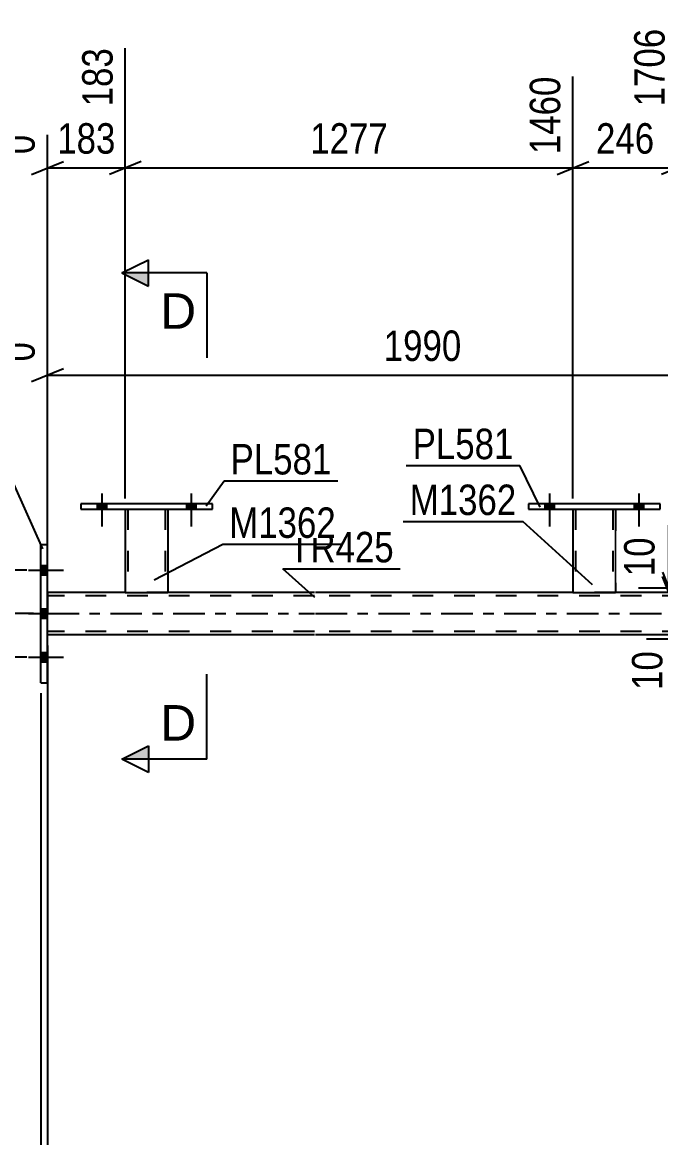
# Model space of a CAD drawing. Header units: millimetres. Extents: x -90 to 751, y -419 to 175.
# Drawn here: x -2.4 to 57.7, y -49.3 to 55.7 of the extents above; entities that cross this region are included whole.
import ezdxf

# ---------------------------------------------------------------- set-up
doc = ezdxf.new("R2010")
doc.units = ezdxf.units.MM
doc.linetypes.add('DXK_LINE_DOT2', pattern=[3.9198, 1.9599, -1.9599])
doc.linetypes.add('DXK_LINE_DOT3', pattern=[5.9187, 2.979, -0.9799, 0.9799, -0.9799])
doc.styles.add('Arial', font='ARIAL.TTF', dxfattribs={"height": 0.2})
doc.styles.add('Arial Narrow', font='ARIALN.TTF', dxfattribs={"height": 0.2})

# ---------------------------------------------------------------- blocks, each defined once
blk = doc.blocks.new('Bolt-814409720-3663 - 3614')
at = {"linetype": 'Continuous'}
for points in [[(46.83, 9.84), (47.71, 9.84), (47.71, 10.32), (46.83, 10.32)], [(55.23, 9.84), (56.11, 9.84), (56.11, 10.32), (55.23, 10.32)]]:
    blk.add_hatch(color=1, dxfattribs=at).paths.add_polyline_path(points)
at = {"color": 1, "linetype": 'Continuous'}
for p, q in [((47.27, 11.32), (47.27, 8.2)), ((55.67, 11.32), (55.67, 8.2)), ((46.83, 10.32), (46.83, 9.84)), ((47.71, 10.32), (47.71, 9.84)), ((55.23, 10.32), (55.23, 9.84)), ((56.11, 10.32), (56.11, 9.84))]:
    blk.add_line(p, q, dxfattribs=at)
blk = doc.blocks.new('Bolt-814409720-3664 - 3614')
at = {"linetype": 'Continuous'}
for points in [[(46.83, 9.84), (47.71, 9.84), (47.71, 10.32), (46.83, 10.32)], [(55.23, 9.84), (56.11, 9.84), (56.11, 10.32), (55.23, 10.32)]]:
    blk.add_hatch(color=1, dxfattribs=at).paths.add_polyline_path(points)
at = {"color": 1, "linetype": 'Continuous'}
for p, q in [((47.27, 11.32), (47.27, 8.2)), ((55.67, 11.32), (55.67, 8.2)), ((46.83, 10.32), (46.83, 9.84)), ((47.71, 10.32), (47.71, 9.84)), ((55.23, 10.32), (55.23, 9.84)), ((56.11, 10.32), (56.11, 9.84))]:
    blk.add_line(p, q, dxfattribs=at)
blk = doc.blocks.new('Part-814409720-3691 - 3614')
at = {"color": 2, "linetype": 'Continuous'}
for p, q in [((45.27, 10.32), (45.27, 9.84)), ((57.67, 10.32), (45.27, 10.32)), ((45.27, 9.84), (57.67, 9.84)), ((57.67, 9.84), (57.67, 10.32))]:
    blk.add_line(p, q, dxfattribs=at)
blk = doc.blocks.new('Part-814409720-3706 - 3614')
at = {"color": 2, "linetype": 'Continuous'}
for p, q in [((49.47, 9.84), (49.47, 2)), ((53.47, 9.84), (53.47, 2)), ((49.47, 2), (53.47, 2))]:
    blk.add_line(p, q, dxfattribs=at)
at = {"color": 7, "linetype": 'DXK_LINE_DOT2'}
for p, q in [((49.47, 9.84), (53.47, 9.84)), ((49.47, 9.84), (49.47, 9.84)), ((49.47, 9.84), (49.47, 9.84)), ((49.71, 9.84), (49.71, 2)), ((53.23, 9.84), (53.23, 2)), ((53.47, 9.84), (53.47, 9.84)), ((53.47, 9.84), (53.47, 9.84)), ((53.17, 2), (53.21, 2)), ((53.17, 2), (53.21, 2)), ((53.21, 2), (53.23, 2)), ((53.21, 2), (53.23, 2))]:
    blk.add_line(p, q, dxfattribs=at)
blk = doc.blocks.new('Bolt-814409720-4137 - 3614')
at = {"linetype": 'Continuous'}
for points in [[(4.69, 9.84), (5.57, 9.84), (5.57, 10.32), (4.69, 10.32)], [(13.09, 9.84), (13.97, 9.84), (13.97, 10.32), (13.09, 10.32)]]:
    blk.add_hatch(color=1, dxfattribs=at).paths.add_polyline_path(points)
at = {"color": 1, "linetype": 'Continuous'}
for p, q in [((5.13, 11.32), (5.13, 8.2)), ((13.53, 11.32), (13.53, 8.2)), ((4.69, 10.32), (4.69, 9.84)), ((5.57, 10.32), (5.57, 9.84)), ((13.09, 10.32), (13.09, 9.84)), ((13.97, 10.32), (13.97, 9.84))]:
    blk.add_line(p, q, dxfattribs=at)
blk = doc.blocks.new('Bolt-814409720-3846 - 3614')
at = {"linetype": 'Continuous'}
for points in [[(0, 3.66), (0, 4.54), (-0.64, 4.54), (-0.64, 3.66)], [(0, 3.66), (0, 4.54), (-0.64, 4.54), (-0.64, 3.66)], [(0, 3.66), (0, 4.54), (-0.64, 4.54), (-0.64, 3.66)], [(0, -0.44), (0, 0.44), (-0.64, 0.44), (-0.64, -0.44)], [(0, -0.44), (0, 0.44), (-0.64, 0.44), (-0.64, -0.44)], [(0, -4.54), (0, -3.66), (-0.64, -3.66), (-0.64, -4.54)], [(0, -4.54), (0, -3.66), (-0.64, -3.66), (-0.64, -4.54)], [(0, -4.54), (0, -3.66), (-0.64, -3.66), (-0.64, -4.54)]]:
    blk.add_hatch(color=1, dxfattribs=at).paths.add_polyline_path(points)
at = {"color": 1, "linetype": 'Continuous'}
for p, q in [((-0.64, 4.54), (0, 4.54)), ((-0.64, 4.54), (0, 4.54)), ((-0.64, 4.54), (0, 4.54)), ((-1.8, 4.1), (1.52, 4.1)), ((-1.8, 4.1), (1.52, 4.1)), ((-1.8, 4.1), (1.52, 4.1)), ((-0.64, 3.66), (0, 3.66)), ((-0.64, 3.66), (0, 3.66)), ((-0.64, 3.66), (0, 3.66)), ((-1.8, 0), (1.52, 0)), ((-1.8, 0), (1.52, 0)), ((-0.64, 0.44), (0, 0.44)), ((-0.64, 0.44), (0, 0.44)), ((-0.64, -0.44), (0, -0.44)), ((-0.64, -0.44), (0, -0.44)), ((-1.8, -4.1), (1.52, -4.1)), ((-1.8, -4.1), (1.52, -4.1)), ((-1.8, -4.1), (1.52, -4.1)), ((-0.64, -3.66), (0, -3.66)), ((-0.64, -3.66), (0, -3.66)), ((-0.64, -3.66), (0, -3.66)), ((-0.64, -4.54), (0, -4.54)), ((-0.64, -4.54), (0, -4.54)), ((-0.64, -4.54), (0, -4.54))]:
    blk.add_line(p, q, dxfattribs=at)
blk = doc.blocks.new('Part-814409720-3963 - 3614')
at = {"color": 2, "linetype": 'Continuous'}
for p, q in [((7.33, 2), (0, 2)), ((25.13, 2), (11.33, 2)), ((49.47, 2), (25.23, 2)), ((59.3, 2), (53.47, 2)), ((25.13, -2), (0, -2)), ((65.48, -2), (25.23, -2))]:
    blk.add_line(p, q, dxfattribs=at)
at = {"color": 7, "linetype": 'DXK_LINE_DOT2'}
for p, q in [((0, 2), (0, -2)), ((25.13, 1.68), (0, 1.68)), ((11.33, 2), (7.33, 2)), ((639.97, 1.68), (25.23, 1.68)), ((53.47, 2), (49.47, 2)), ((25.13, -1.68), (0, -1.68)), ((639.97, -1.68), (25.23, -1.68))]:
    blk.add_line(p, q, dxfattribs=at)
at = {"color": 7, "linetype": 'DXK_LINE_DOT3'}
for p, q in [((0, 0), (25.13, 0)), ((25.23, 0), (639.97, 0))]:
    blk.add_line(p, q, dxfattribs=at)
blk = doc.blocks.new('Part-814409720-4100 - 3614')
at = {"color": 2, "linetype": 'Continuous'}
for p, q in [((-0.64, -6.5), (-0.64, 6.5)), ((-0.64, 6.5), (0, 6.5)), ((0, -6.5), (0, 6.5)), ((-0.64, -6.5), (0, -6.5))]:
    blk.add_line(p, q, dxfattribs=at)
blk = doc.blocks.new('Part-814409720-4131 - 3614')
at = {"color": 2, "linetype": 'Continuous'}
for p, q in [((7.33, 9.84), (7.33, 2)), ((11.33, 9.84), (11.33, 2)), ((7.33, 2), (11.33, 2))]:
    blk.add_line(p, q, dxfattribs=at)
at = {"color": 7, "linetype": 'DXK_LINE_DOT2'}
for p, q in [((7.33, 9.84), (11.33, 9.84)), ((7.33, 9.84), (7.33, 9.84)), ((7.33, 9.84), (7.33, 9.84)), ((7.57, 9.84), (7.57, 2)), ((11.09, 9.84), (11.09, 2)), ((11.33, 9.84), (11.33, 9.84)), ((11.33, 9.84), (11.33, 9.84)), ((11.03, 2), (11.07, 2)), ((11.03, 2), (11.07, 2)), ((11.07, 2), (11.09, 2)), ((11.07, 2), (11.09, 2))]:
    blk.add_line(p, q, dxfattribs=at)
blk = doc.blocks.new('Part-814409720-4136 - 3614')
at = {"color": 2, "linetype": 'Continuous'}
for p, q in [((3.13, 10.32), (3.13, 9.84)), ((15.53, 10.32), (3.13, 10.32)), ((3.13, 9.84), (15.53, 9.84)), ((15.53, 9.84), (15.53, 10.32))]:
    blk.add_line(p, q, dxfattribs=at)
blk = doc.blocks.new('Bolt-814409720-4138 - 3614')
at = {"linetype": 'Continuous'}
for points in [[(4.69, 9.84), (5.57, 9.84), (5.57, 10.32), (4.69, 10.32)], [(13.09, 9.84), (13.97, 9.84), (13.97, 10.32), (13.09, 10.32)]]:
    blk.add_hatch(color=1, dxfattribs=at).paths.add_polyline_path(points)
at = {"color": 1, "linetype": 'Continuous'}
for p, q in [((5.13, 11.32), (5.13, 8.2)), ((13.53, 11.32), (13.53, 8.2)), ((4.69, 10.32), (4.69, 9.84)), ((5.57, 10.32), (5.57, 9.84)), ((13.09, 10.32), (13.09, 9.84)), ((13.97, 10.32), (13.97, 9.84))]:
    blk.add_line(p, q, dxfattribs=at)
blk = doc.blocks.new('StraightDimension-814409720-4501 - 3614')
at = {"color": 7, "linetype": 'Continuous'}
for p, q in [((-8.59, 1.5), (-7.39, -1.5)), ((-1.32, 0), (-10.84, 0)), ((-7.99, -4.1), (-7.99, 0)), ((-7.39, -5.6), (-8.59, -2.6)), ((-1.93, -4.1), (-10.84, -4.1)), ((-7.99, -4.1), (-7.99, -11.83)), ((-7.99, -4.1), (-7.99, -11.83))]:
    blk.add_line(p, q, dxfattribs=at)
at = {"color": 0}
blk.add_wipeout([(-8.74, -4.63), (-12.94, -4.63), (-12.94, -11.31), (-8.74, -11.31)], dxfattribs=at)
at = {"color": 3, "style": 'Arial Narrow'}
blk.add_text('103', height=2.863, rotation=90.0002, dxfattribs=at).set_placement((-9.34, -10.71))
blk = doc.blocks.new('StraightDimension-814409720-4511 - 3614')
at = {"color": 7, "linetype": 'Continuous'}
for p, q in [((-7.99, 4.1), (-7.99, 11.83)), ((-7.99, 4.1), (-7.99, 11.83)), ((-8.59, 5.6), (-7.39, 2.6)), ((-1.93, 4.1), (-10.84, 4.1)), ((-7.99, 0), (-7.99, 4.1)), ((-7.39, -1.5), (-8.59, 1.5)), ((-1.32, 0), (-10.84, 0))]:
    blk.add_line(p, q, dxfattribs=at)
at = {"color": 0}
blk.add_wipeout([(-8.74, 11.31), (-12.94, 11.31), (-12.94, 4.62), (-8.74, 4.62)], dxfattribs=at)
at = {"color": 3, "style": 'Arial Narrow'}
blk.add_text('103', height=2.863, rotation=90.0002, dxfattribs=at).set_placement((-9.34, 5.23))
blk = doc.blocks.new('StraightDimension-814409720-4585 - 3614')
at = {"color": 7, "linetype": 'Continuous'}
for p, q in [((70.64, -1), (70.64, 31.04)), ((0, 7.5), (0, 25.55)), ((1.5, 23.03), (-1.5, 21.83)), ((0, 22.43), (70.64, 22.43)), ((69.14, 21.83), (72.14, 23.03))]:
    blk.add_line(p, q, dxfattribs=at)
at = {"color": 0}
blk.add_wipeout([(39.58, 23.18), (39.58, 27.38), (31.06, 27.38), (31.06, 23.18)], dxfattribs=at)
at = {"color": 3, "style": 'Arial Narrow'}
blk.add_text('1990', height=2.863, dxfattribs=at).set_placement((31.66, 23.78))
at = {"color": 0, "linetype": 'Continuous'}
for points in [[(70.04, 31.64), (65.84, 31.64), (65.84, 23.13), (70.04, 23.13)], [(-0.6, 26.15), (-4.8, 26.15), (-4.8, 23.13), (-0.6, 23.13)]]:
    blk.add_wipeout(points, dxfattribs=at)
at = {"color": 3, "linetype": 'Continuous', "style": 'Arial Narrow'}
for s, height, p in [('1990', 2.863, (69.44, 23.73)), ('0', 2.86, (-1.2, 23.73))]:
    blk.add_text(s, height=height, rotation=90.0002, dxfattribs=at).set_placement(p)
blk = doc.blocks.new('StraightDimension-814409720-4910 - 3614')
at = {"color": 7, "linetype": 'Continuous'}
blk.add_line((-0.64, -7.5), (-0.64, -163.72), dxfattribs=at)
blk = doc.blocks.new('StraightDimension-814409720-5245 - 3614')
at = {"color": 7, "linetype": 'Continuous'}
blk.add_line((-1.64, 0), (-31.08, 0), dxfattribs=at)
blk = doc.blocks.new('StraightDimension-814409720-5293 - 3614')
at = {"color": 7, "linetype": 'Continuous'}
for p, q in [((58.64, -0.5), (59.84, -3.5)), ((59.84, -3.9), (58.64, -0.9)), ((64.48, -2), (56.39, -2)), ((59.24, -2.4), (59.24, -2)), ((64.48, -2.4), (56.39, -2.4)), ((59.24, -2.4), (59.24, -8.31)), ((59.24, -2.4), (59.24, -8.31))]:
    blk.add_line(p, q, dxfattribs=at)
at = {"color": 0}
blk.add_wipeout([(58.49, -2.93), (54.29, -2.93), (54.29, -7.78), (58.49, -7.78)], dxfattribs=at)
at = {"color": 3, "style": 'Arial Narrow'}
blk.add_text('10', height=2.863, rotation=90.0002, dxfattribs=at).set_placement((57.89, -7.18))
blk = doc.blocks.new('StraightDimension-814409720-15420 - 3614')
at = {"color": 7, "linetype": 'Continuous'}
for p, q in [((59.3, 10.83), (59.3, 55.05)), ((49.47, 10.84), (49.47, 50.55)), ((47.97, 41.34), (50.97, 42.54)), ((60.8, 42.54), (57.8, 41.34)), ((49.47, 41.94), (59.3, 41.94))]:
    blk.add_line(p, q, dxfattribs=at)
at = {"color": 0}
blk.add_wipeout([(57.72, 42.69), (57.72, 46.89), (51.04, 46.89), (51.04, 42.69)], dxfattribs=at)
at = {"color": 3, "style": 'Arial Narrow'}
blk.add_text('246', height=2.863, dxfattribs=at).set_placement((51.64, 43.29))
at = {"color": 0, "linetype": 'Continuous'}
blk.add_wipeout([(58.7, 55.65), (54.5, 55.65), (54.5, 47.14), (58.7, 47.14)], dxfattribs=at)
at = {"color": 3, "linetype": 'Continuous', "style": 'Arial Narrow'}
blk.add_text('1706', height=2.863, rotation=90.0002, dxfattribs=at).set_placement((58.1, 47.74))
blk = doc.blocks.new('StraightDimension-814409720-5316 - 3614')
at = {"color": 7, "linetype": 'Continuous'}
for p, q in [((58.5, 2.4), (58.5, 8.31)), ((58.5, 2.4), (58.5, 8.31)), ((57.9, 3.9), (59.1, 0.9)), ((59.1, 0.5), (57.9, 3.5)), ((64.48, 2.4), (55.65, 2.4)), ((58.5, 2), (58.5, 2.4)), ((64.48, 2), (55.65, 2))]:
    blk.add_line(p, q, dxfattribs=at)
at = {"color": 0}
blk.add_wipeout([(57.75, 7.78), (53.55, 7.78), (53.55, 2.92), (57.75, 2.92)], dxfattribs=at)
at = {"color": 3, "style": 'Arial Narrow'}
blk.add_text('10', height=2.863, rotation=90.0002, dxfattribs=at).set_placement((57.15, 3.52))
blk = doc.blocks.new('StraightDimension-814409720-15421 - 3614')
at = {"color": 7, "linetype": 'Continuous'}
for p, q in [((7.33, 10.84), (7.33, 53.22)), ((49.47, 10.84), (49.47, 50.55)), ((8.83, 42.54), (5.83, 41.34)), ((47.97, 41.34), (50.97, 42.54)), ((7.33, 41.94), (49.47, 41.94))]:
    blk.add_line(p, q, dxfattribs=at)
at = {"color": 0}
blk.add_wipeout([(32.65, 42.69), (32.65, 46.89), (24.14, 46.89), (24.14, 42.69)], dxfattribs=at)
at = {"color": 3, "style": 'Arial Narrow'}
blk.add_text('1277', height=2.863, dxfattribs=at).set_placement((24.74, 43.29))
at = {"color": 0, "linetype": 'Continuous'}
blk.add_wipeout([(48.87, 51.15), (44.67, 51.15), (44.67, 42.64), (48.87, 42.64)], dxfattribs=at)
at = {"color": 3, "linetype": 'Continuous', "style": 'Arial Narrow'}
blk.add_text('1460', height=2.863, rotation=90.0002, dxfattribs=at).set_placement((48.27, 43.24))
blk = doc.blocks.new('StraightDimension-814409720-15422 - 3614')
at = {"color": 7, "linetype": 'Continuous'}
for p, q in [((7.33, 10.84), (7.33, 53.22)), ((0, 3), (0, 45.07)), ((-1.5, 41.34), (1.5, 42.54)), ((8.83, 42.54), (5.83, 41.34)), ((0, 41.94), (7.33, 41.94))]:
    blk.add_line(p, q, dxfattribs=at)
at = {"color": 0}
blk.add_wipeout([(7.01, 42.69), (7.01, 46.89), (0.32, 46.89), (0.32, 42.69)], dxfattribs=at)
at = {"color": 0, "linetype": 'Continuous'}
blk.add_wipeout([(-0.6, 45.67), (-4.8, 45.67), (-4.8, 42.64), (-0.6, 42.64)], dxfattribs=at)
at = {"color": 3, "style": 'Arial Narrow'}
blk.add_text('183', height=2.863, dxfattribs=at).set_placement((0.92, 43.29))
at = {"color": 3, "linetype": 'Continuous', "style": 'Arial Narrow'}
blk.add_text('0', height=2.86, rotation=90.0002, dxfattribs=at).set_placement((-1.2, 43.24))
at = {"color": 0, "linetype": 'Continuous'}
blk.add_wipeout([(6.73, 53.82), (2.53, 53.82), (2.53, 47.14), (6.73, 47.14)], dxfattribs=at)
at = {"color": 3, "linetype": 'Continuous', "style": 'Arial Narrow'}
blk.add_text('183', height=2.863, rotation=90.0002, dxfattribs=at).set_placement((6.13, 47.74))
blk = doc.blocks.new('StraightDimension-814409720-15629 - 3614')
at = {"color": 7, "linetype": 'Continuous'}
blk.add_line((0, -3), (0, -62.58), dxfattribs=at)
blk = doc.blocks.new('Mark-814409720-3687 - 3614')
at = {"color": 30, "linetype": 'Continuous'}
for p in [(33.78, 13.94), (46.38, 10.03)]:
    blk.add_line(p, (44.48, 13.94), dxfattribs=at)
at = {"color": 0}
blk.add_wipeout([(43.88, 14.54), (43.88, 17.54), (34.38, 17.54), (34.38, 14.54)], dxfattribs=at)
blk.add_wipeout([(43.88, 14.54), (43.88, 17.54), (34.38, 17.54), (34.38, 14.54)], dxfattribs=at)
at = {"color": 3, "style": 'Arial Narrow'}
blk.add_text('PL581', height=2.863, dxfattribs=at).set_placement((34.38, 14.54))
blk = doc.blocks.new('Mark-814409720-3702 - 3614')
at = {"color": 30, "linetype": 'Continuous'}
for p in [(33.5, 8.68), (51.3, 2.72)]:
    blk.add_line(p, (44.75, 8.68), dxfattribs=at)
at = {"color": 0}
blk.add_wipeout([(44.15, 9.28), (44.15, 12.28), (34.1, 12.28), (34.1, 9.28)], dxfattribs=at)
blk.add_wipeout([(44.15, 9.28), (44.15, 12.28), (34.1, 12.28), (34.1, 9.28)], dxfattribs=at)
at = {"color": 3, "style": 'Arial Narrow'}
blk.add_text('M1362', height=2.863, dxfattribs=at).set_placement((34.1, 9.28))
blk = doc.blocks.new('Mark-814409720-3959 - 3614')
at = {"color": 30, "linetype": 'Continuous'}
for p, q in [((25.18, 1.52), (22.15, 4.23)), ((22.15, 4.23), (33.21, 4.23))]:
    blk.add_line(p, q, dxfattribs=at)
at = {"color": 0}
blk.add_wipeout([(32.61, 4.83), (32.61, 7.83), (22.75, 7.83), (22.75, 4.83)], dxfattribs=at)
blk.add_wipeout([(32.61, 4.83), (32.61, 7.83), (22.75, 7.83), (22.75, 4.83)], dxfattribs=at)
at = {"color": 3, "style": 'Arial Narrow'}
blk.add_text('TR425', height=2.863, dxfattribs=at).set_placement((22.75, 4.83))
blk = doc.blocks.new('Mark-814409720-4096 - 3614')
at = {"color": 30, "linetype": 'Continuous'}
for p in [(-13.08, 13.69), (-0.45, 6.09)]:
    blk.add_line(p, (-3.84, 13.69), dxfattribs=at)
at = {"color": 0}
blk.add_wipeout([(-4.44, 14.29), (-4.44, 17.29), (-12.48, 17.29), (-12.48, 14.29)], dxfattribs=at)
blk.add_wipeout([(-4.44, 14.29), (-4.44, 17.29), (-12.48, 17.29), (-12.48, 14.29)], dxfattribs=at)
at = {"color": 3, "style": 'Arial Narrow'}
blk.add_text('SP19', height=2.863, dxfattribs=at).set_placement((-12.48, 14.29))
blk = doc.blocks.new('Mark-814409720-4127 - 3614')
at = {"color": 30, "linetype": 'Continuous'}
for p, q in [((10.04, 3.17), (16.51, 6.53)), ((16.51, 6.53), (27.76, 6.53))]:
    blk.add_line(p, q, dxfattribs=at)
at = {"color": 0}
blk.add_wipeout([(27.16, 7.13), (27.16, 10.13), (17.11, 10.13), (17.11, 7.13)], dxfattribs=at)
blk.add_wipeout([(27.16, 7.13), (27.16, 10.13), (17.11, 10.13), (17.11, 7.13)], dxfattribs=at)
at = {"color": 3, "style": 'Arial Narrow'}
blk.add_text('M1362', height=2.863, dxfattribs=at).set_placement((17.11, 7.13))
blk = doc.blocks.new('Mark-814409720-4132 - 3614')
at = {"color": 30, "linetype": 'Continuous'}
for p, q in [((14.93, 10.14), (16.64, 12.5)), ((16.64, 12.5), (27.34, 12.5))]:
    blk.add_line(p, q, dxfattribs=at)
at = {"color": 0}
blk.add_wipeout([(26.74, 13.1), (26.74, 16.1), (17.24, 16.1), (17.24, 13.1)], dxfattribs=at)
blk.add_wipeout([(26.74, 13.1), (26.74, 16.1), (17.24, 16.1), (17.24, 13.1)], dxfattribs=at)
at = {"color": 3, "style": 'Arial Narrow'}
blk.add_text('PL581', height=2.863, dxfattribs=at).set_placement((17.24, 13.1))
blk = doc.blocks.new('SectionMark-814409720-5397 - 3614')
at = {"linetype": 'Continuous'}
for points in [[(9.5, 32.06), (9.5, 30.81), (7, 32.06)], [(9.5, -12.45), (9.5, -13.7), (7, -13.7)]]:
    blk.add_hatch(color=6, dxfattribs=at).paths.add_polyline_path(points)
at = {"color": 6, "linetype": 'Continuous'}
for p, q in [((7, 32.06), (9.5, 33.31)), ((9.5, 30.81), (9.5, 33.31)), ((15, 32.06), (7, 32.06)), ((7, 32.06), (9.5, 30.81)), ((15, 32.06), (15, 24.06)), ((15, -13.7), (15, -5.7)), ((7, -13.7), (9.5, -12.45)), ((9.5, -12.45), (9.5, -14.95)), ((15, -13.7), (7, -13.7)), ((9.5, -14.95), (7, -13.7))]:
    blk.add_line(p, q, dxfattribs=at)
at = {"color": 0, "linetype": 'Continuous'}
for points in [[(14, 26.81), (14, 30.31), (10.63, 30.31), (10.63, 26.81)], [(14, -11.95), (14, -8.45), (10.63, -8.45), (10.63, -11.95)]]:
    blk.add_wipeout(points, dxfattribs=at)
at = {"color": 3, "linetype": 'Continuous', "style": 'Arial'}
for p in [(10.63, 26.81), (10.63, -11.95)]:
    blk.add_text('D', height=3.34, dxfattribs=at).set_placement(p)

msp = doc.modelspace()

# ---------------------------------------------------------------- block references
for name in ['Bolt-814409720-4137 - 3614', 'Bolt-814409720-4138 - 3614', 'Bolt-814409720-3663 - 3614', 'Bolt-814409720-3664 - 3614', 'Part-814409720-4136 - 3614', 'Part-814409720-4131 - 3614', 'Part-814409720-3691 - 3614', 'Part-814409720-3706 - 3614', 'Part-814409720-4100 - 3614', 'Bolt-814409720-3846 - 3614', 'Part-814409720-3963 - 3614']:
    msp.add_blockref(name, (0, 0))

# ---------------------------------------------------------------- next in the draw order: block references
msp.add_blockref('StraightDimension-814409720-4501 - 3614', (0, 0))

# ---------------------------------------------------------------- next in the draw order: block references
for name in ['StraightDimension-814409720-4511 - 3614', 'StraightDimension-814409720-4910 - 3614']:
    msp.add_blockref(name, (0, 0))

# ---------------------------------------------------------------- next in the draw order: block references
msp.add_blockref('StraightDimension-814409720-4585 - 3614', (0, 0))

# ---------------------------------------------------------------- next in the draw order: block references
for name in ['StraightDimension-814409720-15420 - 3614', 'StraightDimension-814409720-5316 - 3614', 'StraightDimension-814409720-5245 - 3614', 'StraightDimension-814409720-5293 - 3614']:
    msp.add_blockref(name, (0, 0))

# ---------------------------------------------------------------- next in the draw order: block references
for name in ['StraightDimension-814409720-15421 - 3614', 'StraightDimension-814409720-15629 - 3614']:
    msp.add_blockref(name, (0, 0))

# ---------------------------------------------------------------- next in the draw order: block references
for name in ['StraightDimension-814409720-15422 - 3614', 'Mark-814409720-3687 - 3614']:
    msp.add_blockref(name, (0, 0))

# ---------------------------------------------------------------- next in the draw order: block references
for name in ['Mark-814409720-4096 - 3614', 'Mark-814409720-3702 - 3614']:
    msp.add_blockref(name, (0, 0))

# ---------------------------------------------------------------- next in the draw order: block references
msp.add_blockref('Mark-814409720-3959 - 3614', (0, 0))

# ---------------------------------------------------------------- next in the draw order: block references
msp.add_blockref('Mark-814409720-4127 - 3614', (0, 0))

# ---------------------------------------------------------------- next in the draw order: block references
msp.add_blockref('Mark-814409720-4132 - 3614', (0, 0))

# ---------------------------------------------------------------- next in the draw order: block references
msp.add_blockref('SectionMark-814409720-5397 - 3614', (0, 0))

doc.saveas('drawing.dxf')
